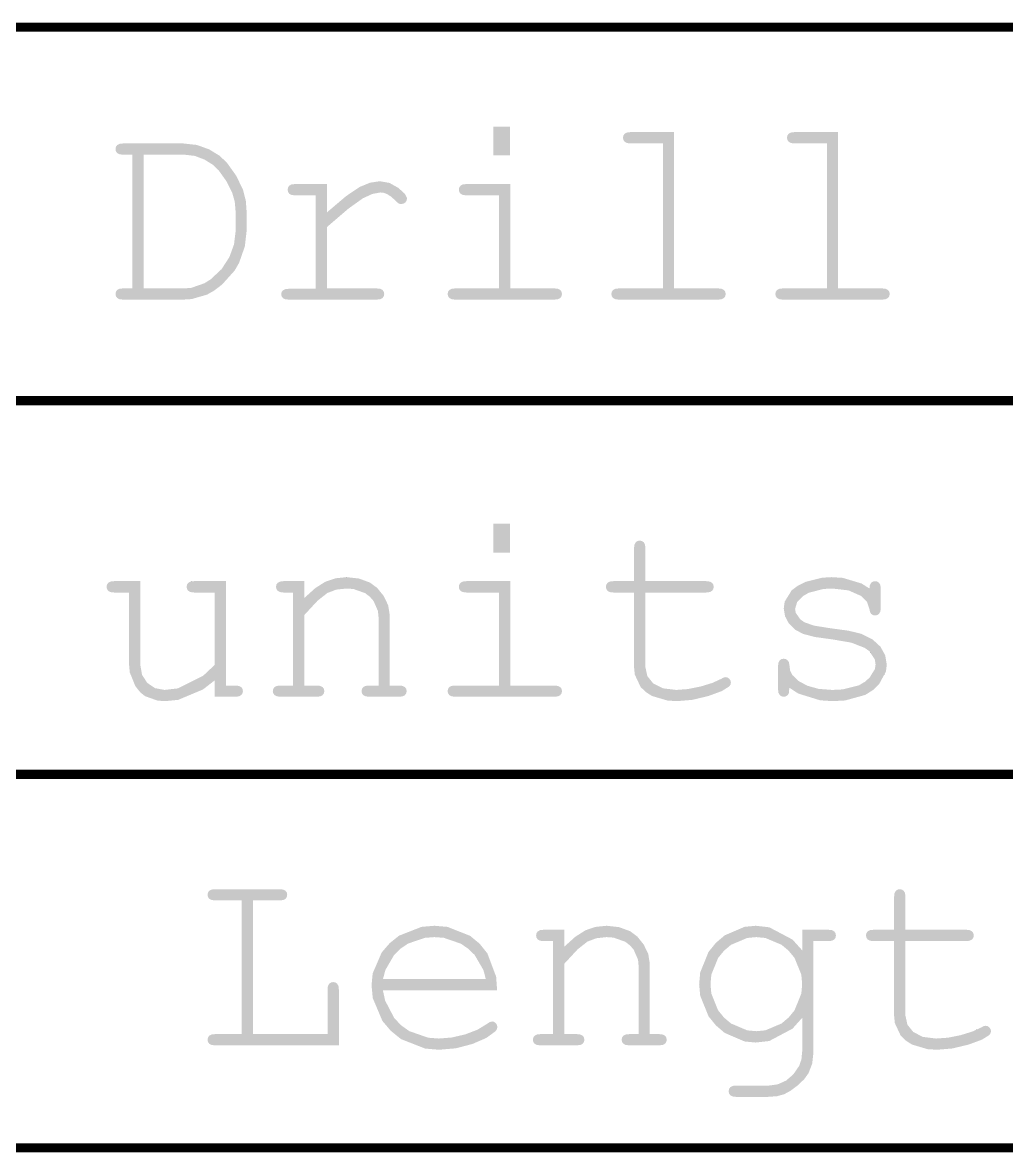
# Model space of a CAD drawing. Extents: x 0 to 8972, y -7 to 3200.
# Drawn here: x 5430.7 to 5855.9, y 2711.7 to 3199.9 of the extents above; entities that cross this region are included whole.
import ezdxf

# ---------------------------------------------------------------- set-up
doc = ezdxf.new("R2010")
doc.units = 0
doc.layers.add('DRILL_SYMBOLS', color=255, linetype='CONTINUOUS')

msp = doc.modelspace()

# ---------------------------------------------------------------- hatches: boundary and pattern name
at = {"layer": 'DRILL_SYMBOLS'}
for points in [[(5641.326457, 3154.979213), (5641.326457, 3142.464606), (5634.175236, 3142.464606), (5634.175236, 3154.979213)], [(5712.261811, 3152.557008), (5712.261811, 3085.024252), (5731.293228, 3085.024252), (5732.821535, 3084.858465), (5733.830748, 3084.361063), (5734.393071, 3083.589685), (5734.580472, 3082.602087), (5734.393071, 3081.650512), (5733.830748, 3080.871969), (5732.821535, 3080.352913), (5731.293228, 3080.179921), (5688.385984, 3080.179921), (5686.900984, 3080.352913), (5685.906142, 3080.871969), (5685.343858, 3081.650512), (5685.156417, 3082.602087), (5685.343858, 3083.589685), (5685.906142, 3084.361063), (5686.900984, 3084.858465), (5688.385984, 3085.024252), (5707.417441, 3085.024252), (5707.417441, 3147.655), (5693.461063, 3147.655), (5691.968819, 3147.827992), (5690.952362, 3148.347047), (5690.368425, 3149.14), (5690.173819, 3150.134843), (5690.36122, 3151.086417), (5690.923543, 3151.864961), (5691.932756, 3152.384016), (5693.461063, 3152.557008)], [(5783.139488, 3152.557008), (5783.139488, 3085.024252), (5802.170906, 3085.024252), (5803.699213, 3084.858465), (5804.708425, 3084.361063), (5805.270748, 3083.589685), (5805.45815, 3082.602087), (5805.270748, 3081.650512), (5804.708425, 3080.871969), (5803.699213, 3080.352913), (5802.170906, 3080.179921), (5759.263661, 3080.179921), (5757.778661, 3080.352913), (5756.783819, 3080.871969), (5756.221535, 3081.650512), (5756.034094, 3082.602087), (5756.221535, 3083.589685), (5756.783819, 3084.361063), (5757.778661, 3084.858465), (5759.263661, 3085.024252), (5778.295118, 3085.024252), (5778.295118, 3147.655), (5764.33874, 3147.655), (5762.846496, 3147.827992), (5761.830039, 3148.347047), (5761.246102, 3149.14), (5761.051496, 3150.134843), (5761.238898, 3151.086417), (5761.80122, 3151.864961), (5762.810433, 3152.384016), (5764.33874, 3152.557008)], [(5478.175157, 3085.024252), (5500.609173, 3085.024252), (5503.617087, 3085.272992), (5509.340945, 3087.262638), (5512.05689, 3089.003583), (5516.728228, 3093.37937), (5520.07315, 3098.54811), (5522.084409, 3104.077323), (5522.754843, 3109.534449), (5522.754843, 3118.300433), (5522.394409, 3122.553661), (5521.313071, 3126.316732), (5518.80437, 3131.319685), (5515.43063, 3136.06311), (5512.864252, 3138.49252), (5509.31752, 3140.70563), (5505.121929, 3142.28437), (5500.609173, 3142.81063), (5483.019528, 3142.81063), (5483.019528, 3085.024252), (5478.175157, 3085.024252), (5478.175157, 3142.81063), (5474.080512, 3142.81063), (5472.595472, 3142.976417), (5471.600669, 3143.473858), (5471.038386, 3144.245197), (5470.850945, 3145.232795), (5471.038386, 3146.220433), (5471.600669, 3146.991772), (5472.595472, 3147.489173), (5474.080512, 3147.655), (5500.147795, 3147.655), (5505.994213, 3147.020591), (5511.307165, 3145.11748), (5515.755039, 3142.406929), (5519.00622, 3139.350354), (5523.01437, 3133.713031), (5525.926772, 3127.758504), (5527.181102, 3122.914134), (5527.599213, 3117.262362), (5527.599213, 3110.57252), (5526.777402, 3103.248307), (5524.311969, 3096.154764), (5522.394409, 3092.777402), (5516.915669, 3086.69311), (5513.354488, 3083.986181), (5510.388031, 3082.320945), (5503.784685, 3080.417795), (5500.147795, 3080.179921), (5474.080512, 3080.179921), (5472.595472, 3080.352913), (5471.600669, 3080.871969), (5471.038386, 3081.650512), (5470.850945, 3082.602087), (5471.038386, 3083.589685), (5471.600669, 3084.361063), (5472.595472, 3084.858465), (5474.080512, 3085.024252)], [(5562.259488, 3130.122992), (5562.259488, 3117.896732), (5570.528071, 3124.910984), (5576.417717, 3128.883071), (5580.937677, 3130.721339), (5585.097205, 3131.334094), (5589.271142, 3130.605984), (5593.142323, 3128.421693), (5595.932165, 3125.862559), (5596.862087, 3124.009882), (5596.68189, 3123.007835), (5596.14122, 3122.193228), (5595.326614, 3121.652559), (5594.324567, 3121.472362), (5593.791102, 3121.522795), (5593.344173, 3121.674213), (5592.76748, 3122.099528), (5591.844724, 3122.971811), (5589.955984, 3124.673071), (5588.326811, 3125.74), (5586.841772, 3126.302283), (5585.385591, 3126.489724), (5581.889252, 3125.855354), (5577.744173, 3123.952205), (5571.638228, 3119.583622), (5562.259488, 3111.552953), (5562.259488, 3085.024252), (5583.71311, 3085.024252), (5585.241378, 3084.858465), (5586.25063, 3084.361063), (5586.812913, 3083.589685), (5587.000354, 3082.602087), (5586.812913, 3081.650512), (5586.25063, 3080.871969), (5585.241378, 3080.352913), (5583.71311, 3080.179921), (5545.707913, 3080.179921), (5544.222874, 3080.345709), (5543.228071, 3080.84311), (5542.665748, 3081.600039), (5542.478346, 3082.544409), (5542.658543, 3083.445512), (5543.199213, 3084.188031), (5544.18685, 3084.685433), (5545.707913, 3084.85126), (5557.415118, 3084.85126), (5557.415118, 3125.220945), (5548.476142, 3125.220945), (5546.991102, 3125.393976), (5545.99626, 3125.913031), (5545.433976, 3126.705984), (5545.246535, 3127.700827), (5545.426772, 3128.652402), (5545.967441, 3129.430945), (5546.955039, 3129.95), (5548.476142, 3130.122992)], [(5641.499449, 3130.122992), (5641.499449, 3085.024252), (5660.530906, 3085.024252), (5662.059173, 3084.858465), (5663.068425, 3084.361063), (5663.630709, 3083.589685), (5663.81815, 3082.602087), (5663.630709, 3081.650512), (5663.068425, 3080.871969), (5662.059173, 3080.352913), (5660.530906, 3080.179921), (5617.623661, 3080.179921), (5616.138622, 3080.352913), (5615.143819, 3080.871969), (5614.581535, 3081.650512), (5614.394094, 3082.602087), (5614.581535, 3083.589685), (5615.143819, 3084.361063), (5616.138622, 3084.858465), (5617.623661, 3085.024252), (5636.655118, 3085.024252), (5636.655118, 3125.220945), (5622.525709, 3125.220945), (5621.033465, 3125.393976), (5620.017008, 3125.913031), (5619.43311, 3126.691575), (5619.238465, 3127.64315), (5619.425906, 3128.637953), (5619.988189, 3129.430945), (5620.997441, 3129.95), (5622.525709, 3130.122992)], [(5641.326457, 2983.382953), (5641.326457, 2970.868346), (5634.175236, 2970.868346), (5634.175236, 2983.382953)], [(5699.86252, 2958.526732), (5726.160512, 2958.526732), (5727.645551, 2958.35374), (5728.640354, 2957.834685), (5729.202638, 2957.041693), (5729.390079, 2956.04689), (5729.202638, 2955.095315), (5728.640354, 2954.316772), (5727.645551, 2953.797717), (5726.160512, 2953.624685), (5699.86252, 2953.624685), (5699.86252, 2921.386614), (5700.705984, 2917.522638), (5703.236299, 2914.350748), (5707.395787, 2912.231339), (5713.12685, 2911.524882), (5718.230748, 2911.89252), (5723.738346, 2912.995472), (5728.813386, 2914.559803), (5732.619646, 2916.311575), (5733.672165, 2916.873858), (5734.522795, 2917.061299), (5735.387874, 2916.881063), (5736.137598, 2916.340394), (5736.656654, 2915.554606), (5736.829646, 2914.639094), (5736.642205, 2913.802874), (5736.079921, 2913.024291), (5732.915236, 2911.04185), (5727.112087, 2908.900827), (5720.141102, 2907.23626), (5713.472874, 2906.681417), (5709.450315, 2906.930039), (5702.702835, 2908.919252), (5699.977874, 2910.659803), (5697.782756, 2912.82248), (5695.274094, 2918.185866), (5694.960512, 2921.386614), (5694.960512, 2953.624685), (5686.021496, 2953.624685), (5684.536457, 2953.797717), (5683.541614, 2954.316772), (5682.979331, 2955.109724), (5682.79189, 2956.104567), (5682.979331, 2957.056142), (5683.541614, 2957.834685), (5684.536457, 2958.35374), (5686.021496, 2958.526732), (5694.960512, 2958.526732), (5694.960512, 2972.829134), (5695.133504, 2974.314173), (5695.652559, 2975.309016), (5696.431102, 2975.871299), (5697.382677, 2976.05874), (5698.37748, 2975.871299), (5699.170472, 2975.309016), (5699.689528, 2974.314173), (5699.86252, 2972.829134)], [(5513.75815, 2908.583661), (5513.75815, 2915.677165), (5508.69752, 2911.741535), (5497.970709, 2907.243622), (5492.304567, 2906.681417), (5488.970433, 2906.922835), (5483.578189, 2908.85437), (5481.520079, 2910.544449), (5479.425906, 2913.186496), (5477.032559, 2919.097795), (5476.733386, 2922.367008), (5476.733386, 2953.624685), (5470.216535, 2953.624685), (5468.731535, 2953.797717), (5467.736693, 2954.316772), (5467.174409, 2955.109724), (5466.986969, 2956.104567), (5467.174409, 2957.056142), (5467.736693, 2957.834685), (5468.731535, 2958.35374), (5470.216535, 2958.526732), (5481.577756, 2958.526732), (5481.577756, 2922.367008), (5482.32748, 2918.056102), (5484.576654, 2914.581417), (5487.950394, 2912.289016), (5492.073858, 2911.524882), (5497.862598, 2912.20248), (5508.704764, 2917.623583), (5513.75815, 2922.367008), (5513.75815, 2953.624685), (5504.819173, 2953.624685), (5503.334134, 2953.797717), (5502.339291, 2954.316772), (5501.777008, 2955.109724), (5501.589567, 2956.104567), (5501.777008, 2957.056142), (5502.339291, 2957.834685), (5503.334134, 2958.35374), (5504.819173, 2958.526732), (5518.60252, 2958.526732), (5518.60252, 2913.427992), (5522.697165, 2913.427992), (5524.182205, 2913.262205), (5525.177047, 2912.764803), (5525.739331, 2911.993425), (5525.926732, 2911.005827), (5525.739331, 2910.054252), (5525.177047, 2909.275709), (5524.182205, 2908.756654), (5522.697165, 2908.583661)], [(5552.397756, 2958.526732), (5552.397756, 2951.20252), (5557.227677, 2955.542283), (5561.567441, 2958.296063), (5565.921614, 2959.766654), (5570.794803, 2960.25689), (5576.086102, 2959.665748), (5580.887244, 2957.892362), (5583.965433, 2955.592717), (5586.740827, 2952.154094), (5588.708858, 2948.095512), (5589.364882, 2943.935984), (5589.364882, 2913.427992), (5593.459528, 2913.427992), (5594.944528, 2913.262205), (5595.93937, 2912.764803), (5596.501654, 2911.993425), (5596.689094, 2911.005827), (5596.501654, 2910.054252), (5595.93937, 2909.275709), (5594.944528, 2908.756654), (5593.459528, 2908.583661), (5580.483543, 2908.583661), (5578.955236, 2908.756654), (5577.946024, 2909.275709), (5577.383701, 2910.054252), (5577.196299, 2911.005827), (5577.383701, 2911.993425), (5577.946024, 2912.764803), (5578.955236, 2913.262205), (5580.483543, 2913.427992), (5584.520512, 2913.427992), (5584.520512, 2943.128583), (5584.28622, 2945.595827), (5582.41189, 2949.935551), (5580.77189, 2951.808071), (5578.738976, 2953.359764), (5573.721614, 2955.13315), (5570.737126, 2955.354843), (5566.267638, 2954.87185), (5562.43252, 2953.422874), (5558.164843, 2950.056299), (5552.397756, 2943.82063), (5552.397756, 2913.427992), (5557.876496, 2913.427992), (5559.361535, 2913.262205), (5560.356339, 2912.764803), (5560.918622, 2911.993425), (5561.106063, 2911.005827), (5560.918622, 2910.054252), (5560.356339, 2909.275709), (5559.361535, 2908.756654), (5557.876496, 2908.583661), (5542.074646, 2908.583661), (5540.589606, 2908.756654), (5539.594764, 2909.275709), (5539.03248, 2910.054252), (5538.845039, 2911.005827), (5539.03248, 2911.993425), (5539.594764, 2912.764803), (5540.589606, 2913.262205), (5542.074646, 2913.427992), (5547.553386, 2913.427992), (5547.553386, 2953.624685), (5543.45874, 2953.624685), (5541.973701, 2953.797717), (5540.978898, 2954.316772), (5540.416575, 2955.109724), (5540.229173, 2956.104567), (5540.416575, 2957.056142), (5540.978898, 2957.834685), (5541.973701, 2958.35374), (5543.45874, 2958.526732)], [(5641.499449, 2958.526732), (5641.499449, 2913.427992), (5660.530906, 2913.427992), (5662.059173, 2913.262205), (5663.068425, 2912.764803), (5663.630709, 2911.993425), (5663.81815, 2911.005827), (5663.630709, 2910.054252), (5663.068425, 2909.275709), (5662.059173, 2908.756654), (5660.530906, 2908.583661), (5617.623661, 2908.583661), (5616.138622, 2908.756654), (5615.143819, 2909.275709), (5614.581535, 2910.054252), (5614.394094, 2911.005827), (5614.581535, 2911.993425), (5615.143819, 2912.764803), (5616.138622, 2913.262205), (5617.623661, 2913.427992), (5636.655079, 2913.427992), (5636.655079, 2953.624685), (5622.525709, 2953.624685), (5621.033465, 2953.797717), (5620.017008, 2954.316772), (5619.43311, 2955.095315), (5619.238465, 2956.04689), (5619.425866, 2957.041693), (5619.988189, 2957.834685), (5620.997402, 2958.35374), (5622.525709, 2958.526732)], [(5796.692165, 2955.354843), (5796.865157, 2956.796614), (5797.384213, 2957.777008), (5798.162756, 2958.339291), (5799.114331, 2958.526732), (5800.109173, 2958.339291), (5800.902126, 2957.777008), (5801.421181, 2956.767756), (5801.594213, 2955.239488), (5801.594213, 2946.934882), (5801.421181, 2945.449843), (5800.902126, 2944.455), (5800.109173, 2943.892717), (5799.114331, 2943.705276), (5798.213228, 2943.863898), (5797.470709, 2944.339685), (5796.944488, 2945.175906), (5796.692165, 2946.415827), (5795.625236, 2949.573307), (5793.116575, 2952.125276), (5787.623386, 2954.547441), (5780.601929, 2955.354843), (5776.763228, 2955.14937), (5770.448228, 2953.505748), (5767.972008, 2952.067598), (5765.420039, 2949.443543), (5764.569409, 2946.531181), (5764.821732, 2944.87311), (5766.840197, 2941.989567), (5768.606378, 2940.764055), (5772.614528, 2939.336693), (5779.10252, 2938.284213), (5787.652244, 2937.116378), (5793.116575, 2935.80437), (5797.996969, 2933.396614), (5801.45, 2930.210276), (5803.504567, 2926.490472), (5804.189409, 2922.482362), (5803.81815, 2919.481654), (5800.848071, 2913.988504), (5798.249291, 2911.496024), (5794.933189, 2909.389646), (5786.224882, 2906.982323), (5780.832638, 2906.681417), (5775.353898, 2907.045394), (5765.953504, 2909.957323), (5762.03189, 2912.505276), (5761.974213, 2910.890472), (5761.801181, 2909.967756), (5761.476811, 2909.434291), (5760.964961, 2908.987323), (5760.323386, 2908.684567), (5759.609685, 2908.583661), (5758.65811, 2908.771063), (5757.879567, 2909.333346), (5757.360512, 2910.328189), (5757.18752, 2911.813228), (5757.18752, 2921.790315), (5757.353307, 2923.275315), (5757.850748, 2924.270157), (5758.622087, 2924.832441), (5759.609685, 2925.019882), (5760.568465, 2924.839646), (5761.368661, 2924.298976), (5761.909331, 2923.455551), (5762.089567, 2922.367008), (5762.421142, 2919.930433), (5763.415984, 2917.926339), (5766.032795, 2915.396024), (5769.846299, 2913.341496), (5774.755551, 2911.979016), (5780.659606, 2911.524882), (5785.085866, 2911.744724), (5792.121732, 2913.503701), (5794.731339, 2915.042795), (5796.749843, 2916.827008), (5799.056654, 2920.546772), (5799.345039, 2922.482362), (5799.053071, 2924.619803), (5796.717402, 2928.224213), (5794.673661, 2929.69122), (5788.870512, 2931.954803), (5780.919134, 2933.324488), (5773.169606, 2934.391417), (5767.972008, 2935.746693), (5764.482913, 2937.620984), (5761.858858, 2940.245039), (5760.215236, 2943.359252), (5759.667362, 2946.704173), (5760.049449, 2949.658031), (5763.105984, 2954.603307), (5765.780512, 2956.594764), (5768.984843, 2958.196929), (5776.280236, 2960.027992), (5780.37126, 2960.25689), (5785.15437, 2959.950512), (5793.314803, 2957.499488)], [(5530.303898, 2820.581535), (5530.303898, 2762.795157), (5562.484331, 2762.795157), (5562.484331, 2782.057283), (5562.657323, 2783.542323), (5563.176378, 2784.537126), (5563.96937, 2785.099449), (5564.964173, 2785.28685), (5565.915748, 2785.106654), (5566.694291, 2784.565984), (5567.213346, 2783.578346), (5567.386378, 2782.057283), (5567.386378, 2757.950827), (5513.867677, 2757.950827), (5512.382638, 2758.123819), (5511.387795, 2758.642874), (5510.825512, 2759.421417), (5510.638071, 2760.372992), (5510.825512, 2761.360591), (5511.387795, 2762.131969), (5512.382638, 2762.62937), (5513.867677, 2762.795157), (5525.40185, 2762.795157), (5525.40185, 2820.581535), (5513.867677, 2820.581535), (5512.382638, 2820.747323), (5511.387795, 2821.244764), (5510.825512, 2822.016102), (5510.638071, 2823.003701), (5510.825512, 2823.991339), (5511.387795, 2824.762677), (5512.382638, 2825.260079), (5513.867677, 2825.425906), (5541.83811, 2825.425906), (5543.32315, 2825.260079), (5544.317953, 2824.762677), (5544.880236, 2823.991339), (5545.067677, 2823.003701), (5544.880236, 2822.016102), (5544.317953, 2821.244764), (5543.32315, 2820.747323), (5541.83811, 2820.581535)], [(5812.25748, 2807.893898), (5838.555472, 2807.893898), (5840.040512, 2807.720906), (5841.035315, 2807.20185), (5841.597598, 2806.408858), (5841.785039, 2805.414055), (5841.597598, 2804.46248), (5841.035315, 2803.683937), (5840.040512, 2803.164882), (5838.555472, 2802.99185), (5812.25748, 2802.99185), (5812.25748, 2770.75378), (5813.100906, 2766.889803), (5815.63126, 2763.717913), (5819.790748, 2761.598504), (5825.521811, 2760.892047), (5830.625709, 2761.259685), (5836.133268, 2762.362638), (5841.208346, 2763.926969), (5845.014606, 2765.67874), (5846.067126, 2766.241024), (5846.917756, 2766.428465), (5847.782835, 2766.248228), (5848.532559, 2765.707559), (5849.051575, 2764.921772), (5849.224606, 2764.00626), (5849.037165, 2763.170039), (5848.474882, 2762.391457), (5845.310197, 2760.409016), (5839.507047, 2758.267992), (5832.536063, 2756.603425), (5825.867835, 2756.048583), (5821.845276, 2756.297205), (5815.097795, 2758.286417), (5812.372835, 2760.026969), (5810.177717, 2762.189646), (5807.669055, 2767.553031), (5807.355433, 2770.75378), (5807.355433, 2802.99185), (5798.416457, 2802.99185), (5796.931417, 2803.164882), (5795.936575, 2803.683937), (5795.374291, 2804.47689), (5795.18685, 2805.471732), (5795.374291, 2806.423307), (5795.936575, 2807.20185), (5796.931417, 2807.720906), (5798.416457, 2807.893898), (5807.355433, 2807.893898), (5807.355433, 2822.196299), (5807.528465, 2823.681339), (5808.04752, 2824.676181), (5808.826063, 2825.238465), (5809.777638, 2825.425906), (5810.772441, 2825.238465), (5811.565433, 2824.676181), (5812.084488, 2823.681339), (5812.25748, 2822.196299)], [(5635.784173, 2781.768937), (5586.417795, 2781.768937), (5587.385591, 2777.297638), (5591.321654, 2769.728307), (5594.289882, 2766.630276), (5597.787992, 2764.119803), (5605.962874, 2761.250669), (5610.639606, 2760.892047), (5616.190472, 2761.338976), (5622.000827, 2762.679843), (5627.393071, 2764.755984), (5631.689528, 2767.408858), (5632.713189, 2768.057638), (5633.592677, 2768.273937), (5634.457756, 2768.093701), (5635.20748, 2767.553031), (5635.726496, 2766.767244), (5635.899528, 2765.851732), (5635.668858, 2764.885748), (5634.976772, 2763.948583), (5631.134449, 2761.15874), (5625.143898, 2758.556339), (5617.985472, 2756.675512), (5610.639606, 2756.048583), (5604.668858, 2756.558543), (5594.273661, 2760.638307), (5589.849213, 2764.20811), (5586.203346, 2768.502795), (5582.036614, 2778.378976), (5581.515748, 2783.960433), (5582.004173, 2789.049882), (5585.911378, 2798.104252), (5589.330197, 2802.069134), (5593.469882, 2805.374409), (5603.144173, 2809.15185), (5608.678819, 2809.624055), (5614.355787, 2809.139252), (5624.131024, 2805.260866), (5628.229291, 2801.867283), (5631.577795, 2797.702362), (5630.882165, 2786.670984), (5629.86748, 2790.491693), (5626.07563, 2797.008504), (5623.298425, 2799.704606), (5620.081457, 2801.899724), (5612.771654, 2804.408425), (5608.678819, 2804.722008), (5604.587756, 2804.412008), (5597.292402, 2801.932165), (5594.088031, 2799.762283), (5591.319843, 2797.084213), (5587.513543, 2790.538543), (5586.475472, 2786.670984), (5630.882165, 2786.670984), (5631.577795, 2797.702362), (5635.355276, 2787.653189)], [(5664.792717, 2807.893898), (5664.792717, 2800.569685), (5669.622638, 2804.909449), (5673.962402, 2807.663228), (5678.316575, 2809.133819), (5683.189764, 2809.624055), (5688.481063, 2809.032913), (5693.282205, 2807.259528), (5696.360394, 2804.959882), (5699.135787, 2801.52126), (5701.103819, 2797.462677), (5701.759843, 2793.30315), (5701.759843, 2762.795157), (5705.854449, 2762.795157), (5707.339488, 2762.62937), (5708.334331, 2762.131969), (5708.896614, 2761.360591), (5709.084055, 2760.372992), (5708.896614, 2759.421417), (5708.334331, 2758.642874), (5707.339488, 2758.123819), (5705.854449, 2757.950827), (5692.878504, 2757.950827), (5691.350197, 2758.123819), (5690.340945, 2758.642874), (5689.778661, 2759.421417), (5689.59126, 2760.372992), (5689.778661, 2761.360591), (5690.340945, 2762.131969), (5691.350197, 2762.62937), (5692.878504, 2762.795157), (5696.915472, 2762.795157), (5696.915472, 2792.495748), (5696.681181, 2794.962992), (5694.80685, 2799.302717), (5693.16685, 2801.175236), (5691.133937, 2802.726929), (5686.116575, 2804.500315), (5683.132087, 2804.722008), (5678.662598, 2804.239016), (5674.82748, 2802.790039), (5670.559803, 2799.423465), (5664.792717, 2793.187795), (5664.792717, 2762.795157), (5670.271457, 2762.795157), (5671.756496, 2762.62937), (5672.751299, 2762.131969), (5673.313583, 2761.360591), (5673.501024, 2760.372992), (5673.313583, 2759.421417), (5672.751299, 2758.642874), (5671.756496, 2758.123819), (5670.271457, 2757.950827), (5654.469606, 2757.950827), (5652.984567, 2758.123819), (5651.989724, 2758.642874), (5651.427441, 2759.421417), (5651.24, 2760.372992), (5651.427441, 2761.360591), (5651.989724, 2762.131969), (5652.984567, 2762.62937), (5654.469606, 2762.795157), (5659.948346, 2762.795157), (5659.948346, 2802.99185), (5655.853701, 2802.99185), (5654.368661, 2803.164882), (5653.373858, 2803.683937), (5652.811535, 2804.47689), (5652.624134, 2805.471732), (5652.811535, 2806.423307), (5653.373858, 2807.20185), (5654.368661, 2807.720906), (5655.853701, 2807.893898)], [(5767.620118, 2799.012559), (5767.620118, 2807.893898), (5778.981299, 2807.893898), (5780.466339, 2807.720906), (5781.461181, 2807.20185), (5782.023465, 2806.408858), (5782.210906, 2805.414055), (5782.023465, 2804.46248), (5781.461181, 2803.683937), (5780.466339, 2803.164882), (5778.981299, 2802.99185), (5772.464488, 2802.99185), (5772.464488, 2754.606772), (5771.945433, 2750.021929), (5770.388346, 2745.956142), (5768.542874, 2743.375354), (5765.774646, 2740.708071), (5762.689252, 2738.386811), (5759.892205, 2736.844134), (5756.792402, 2735.979055), (5752.798661, 2735.690709), (5739.072953, 2735.690709), (5737.587953, 2735.856496), (5736.59311, 2736.353898), (5736.030827, 2737.125276), (5735.843386, 2738.112874), (5736.030827, 2739.107717), (5736.59311, 2739.900669), (5737.587953, 2740.419724), (5739.072953, 2740.592717), (5752.971693, 2740.535079), (5757.030276, 2741.082953), (5760.670748, 2742.726575), (5763.806614, 2745.422677), (5766.351378, 2749.128031), (5767.302913, 2751.88185), (5767.620118, 2755.298858), (5767.620118, 2784.421811), (5767.254252, 2788.523661), (5764.32748, 2795.73252), (5761.766496, 2798.839567), (5758.697323, 2801.41311), (5751.704724, 2804.354331), (5747.781299, 2804.722008), (5743.859646, 2804.352559), (5736.881457, 2801.39689), (5733.824921, 2798.810709), (5731.276575, 2795.694685), (5728.364173, 2788.500236), (5728.000118, 2784.421811), (5728.364173, 2780.31815), (5731.276575, 2773.094843), (5733.824921, 2769.975197), (5736.881457, 2767.389016), (5743.859646, 2764.433386), (5747.781299, 2764.063937), (5751.704724, 2764.433386), (5758.697323, 2767.389016), (5761.766496, 2769.975197), (5764.32748, 2773.094843), (5767.254252, 2780.31815), (5767.620118, 2784.421811), (5767.620118, 2769.831024), (5763.446181, 2765.163307), (5753.411417, 2759.828701), (5747.550591, 2759.16189), (5742.733268, 2759.625079), (5734.125866, 2763.330433), (5730.335827, 2766.572638), (5727.169331, 2770.467205), (5723.550472, 2779.391811), (5723.09811, 2784.421811), (5723.550472, 2789.45), (5727.169331, 2798.360157), (5730.335827, 2802.242165), (5734.125866, 2805.471732), (5742.733268, 2809.162677), (5747.550591, 2809.624055), (5753.411417, 2808.960827), (5763.446181, 2803.655079)]]:
    msp.add_hatch(color=7, dxfattribs=at).paths.add_polyline_path(points)

# ---------------------------------------------------------------- linework, layer by layer
at = {"layer": 'DRILL_SYMBOLS', "color": 7}
for points, const_width in [([(8969.797402, 3197.913386), (2804.212598, 3197.913386)], 3.937008), ([(5641.326457, 3154.979213), (5641.326457, 3142.464606), (5634.175236, 3142.464606), (5634.175236, 3154.979213), (5641.326457, 3154.979213)], 0.000039), ([(5712.261811, 3152.557008), (5712.261811, 3085.024252), (5731.293228, 3085.024252), (5732.821535, 3084.858465), (5733.830748, 3084.361063), (5734.393071, 3083.589685), (5734.580472, 3082.602087), (5734.393071, 3081.650512), (5733.830748, 3080.871969), (5732.821535, 3080.352913), (5731.293228, 3080.179921), (5688.385984, 3080.179921), (5686.900984, 3080.352913), (5685.906142, 3080.871969), (5685.343858, 3081.650512), (5685.156417, 3082.602087), (5685.343858, 3083.589685), (5685.906142, 3084.361063), (5686.900984, 3084.858465), (5688.385984, 3085.024252), (5707.417441, 3085.024252), (5707.417441, 3147.655), (5693.461063, 3147.655), (5691.968819, 3147.827992), (5690.952362, 3148.347047), (5690.368425, 3149.14), (5690.173819, 3150.134843), (5690.36122, 3151.086417), (5690.923543, 3151.864961), (5691.932756, 3152.384016), (5693.461063, 3152.557008), (5712.261811, 3152.557008)], 0.000039), ([(5783.139488, 3152.557008), (5783.139488, 3085.024252), (5802.170906, 3085.024252), (5803.699213, 3084.858465), (5804.708425, 3084.361063), (5805.270748, 3083.589685), (5805.45815, 3082.602087), (5805.270748, 3081.650512), (5804.708425, 3080.871969), (5803.699213, 3080.352913), (5802.170906, 3080.179921), (5759.263661, 3080.179921), (5757.778661, 3080.352913), (5756.783819, 3080.871969), (5756.221535, 3081.650512), (5756.034094, 3082.602087), (5756.221535, 3083.589685), (5756.783819, 3084.361063), (5757.778661, 3084.858465), (5759.263661, 3085.024252), (5778.295118, 3085.024252), (5778.295118, 3147.655), (5764.33874, 3147.655), (5762.846496, 3147.827992), (5761.830039, 3148.347047), (5761.246102, 3149.14), (5761.051496, 3150.134843), (5761.238898, 3151.086417), (5761.80122, 3151.864961), (5762.810433, 3152.384016), (5764.33874, 3152.557008), (5783.139488, 3152.557008)], 0.000039), ([(5478.175157, 3085.024252), (5500.609173, 3085.024252), (5503.617087, 3085.272992), (5509.340945, 3087.262638), (5512.05689, 3089.003583), (5516.728228, 3093.37937), (5520.07315, 3098.54811), (5522.084409, 3104.077323), (5522.754843, 3109.534449), (5522.754843, 3118.300433), (5522.394409, 3122.553661), (5521.313071, 3126.316732), (5518.80437, 3131.319685), (5515.43063, 3136.06311), (5512.864252, 3138.49252), (5509.31752, 3140.70563), (5505.121929, 3142.28437), (5500.609173, 3142.81063), (5483.019528, 3142.81063), (5483.019528, 3085.024252), (5478.175157, 3085.024252), (5478.175157, 3142.81063), (5474.080512, 3142.81063), (5472.595472, 3142.976417), (5471.600669, 3143.473858), (5471.038386, 3144.245197), (5470.850945, 3145.232795), (5471.038386, 3146.220433), (5471.600669, 3146.991772), (5472.595472, 3147.489173), (5474.080512, 3147.655), (5500.147795, 3147.655), (5505.994213, 3147.020591), (5511.307165, 3145.11748), (5515.755039, 3142.406929), (5519.00622, 3139.350354), (5523.01437, 3133.713031), (5525.926772, 3127.758504), (5527.181102, 3122.914134), (5527.599213, 3117.262362), (5527.599213, 3110.57252), (5526.777402, 3103.248307), (5524.311969, 3096.154764), (5522.394409, 3092.777402), (5516.915669, 3086.69311), (5513.354488, 3083.986181), (5510.388031, 3082.320945), (5503.784685, 3080.417795), (5500.147795, 3080.179921), (5474.080512, 3080.179921), (5472.595472, 3080.352913), (5471.600669, 3080.871969), (5471.038386, 3081.650512), (5470.850945, 3082.602087), (5471.038386, 3083.589685), (5471.600669, 3084.361063), (5472.595472, 3084.858465), (5474.080512, 3085.024252), (5478.175157, 3085.024252)], 0.000039), ([(5562.259488, 3130.122992), (5562.259488, 3117.896732), (5570.528071, 3124.910984), (5576.417717, 3128.883071), (5580.937677, 3130.721339), (5585.097205, 3131.334094), (5589.271142, 3130.605984), (5593.142323, 3128.421693), (5595.932165, 3125.862559), (5596.862087, 3124.009882), (5596.68189, 3123.007835), (5596.14122, 3122.193228), (5595.326614, 3121.652559), (5594.324567, 3121.472362), (5593.791102, 3121.522795), (5593.344173, 3121.674213), (5592.76748, 3122.099528), (5591.844724, 3122.971811), (5589.955984, 3124.673071), (5588.326811, 3125.74), (5586.841772, 3126.302283), (5585.385591, 3126.489724), (5581.889252, 3125.855354), (5577.744173, 3123.952205), (5571.638228, 3119.583622), (5562.259488, 3111.552953), (5562.259488, 3085.024252), (5583.71311, 3085.024252), (5585.241378, 3084.858465), (5586.25063, 3084.361063), (5586.812913, 3083.589685), (5587.000354, 3082.602087), (5586.812913, 3081.650512), (5586.25063, 3080.871969), (5585.241378, 3080.352913), (5583.71311, 3080.179921), (5545.707913, 3080.179921), (5544.222874, 3080.345709), (5543.228071, 3080.84311), (5542.665748, 3081.600039), (5542.478346, 3082.544409), (5542.658543, 3083.445512), (5543.199213, 3084.188031), (5544.18685, 3084.685433), (5545.707913, 3084.85126), (5557.415118, 3084.85126), (5557.415118, 3125.220945), (5548.476142, 3125.220945), (5546.991102, 3125.393976), (5545.99626, 3125.913031), (5545.433976, 3126.705984), (5545.246535, 3127.700827), (5545.426772, 3128.652402), (5545.967441, 3129.430945), (5546.955039, 3129.95), (5548.476142, 3130.122992), (5562.259488, 3130.122992)], 0.000039), ([(5641.499449, 3130.122992), (5641.499449, 3085.024252), (5660.530906, 3085.024252), (5662.059173, 3084.858465), (5663.068425, 3084.361063), (5663.630709, 3083.589685), (5663.81815, 3082.602087), (5663.630709, 3081.650512), (5663.068425, 3080.871969), (5662.059173, 3080.352913), (5660.530906, 3080.179921), (5617.623661, 3080.179921), (5616.138622, 3080.352913), (5615.143819, 3080.871969), (5614.581535, 3081.650512), (5614.394094, 3082.602087), (5614.581535, 3083.589685), (5615.143819, 3084.361063), (5616.138622, 3084.858465), (5617.623661, 3085.024252), (5636.655118, 3085.024252), (5636.655118, 3125.220945), (5622.525709, 3125.220945), (5621.033465, 3125.393976), (5620.017008, 3125.913031), (5619.43311, 3126.691575), (5619.238465, 3127.64315), (5619.425906, 3128.637953), (5619.988189, 3129.430945), (5620.997441, 3129.95), (5622.525709, 3130.122992), (5641.499449, 3130.122992)], 0.000039), ([(2804.212598, 3036.496063), (8969.797402, 3036.496063)], 3.937008), ([(5641.326457, 2983.382953), (5641.326457, 2970.868346), (5634.175236, 2970.868346), (5634.175236, 2983.382953), (5641.326457, 2983.382953)], 0.000039), ([(5699.86252, 2958.526732), (5726.160512, 2958.526732), (5727.645551, 2958.35374), (5728.640354, 2957.834685), (5729.202638, 2957.041693), (5729.390079, 2956.04689), (5729.202638, 2955.095315), (5728.640354, 2954.316772), (5727.645551, 2953.797717), (5726.160512, 2953.624685), (5699.86252, 2953.624685), (5699.86252, 2921.386614), (5700.705984, 2917.522638), (5703.236299, 2914.350748), (5707.395787, 2912.231339), (5713.12685, 2911.524882), (5718.230748, 2911.89252), (5723.738346, 2912.995472), (5728.813386, 2914.559803), (5732.619646, 2916.311575), (5733.672165, 2916.873858), (5734.522795, 2917.061299), (5735.387874, 2916.881063), (5736.137598, 2916.340394), (5736.656654, 2915.554606), (5736.829646, 2914.639094), (5736.642205, 2913.802874), (5736.079921, 2913.024291), (5732.915236, 2911.04185), (5727.112087, 2908.900827), (5720.141102, 2907.23626), (5713.472874, 2906.681417), (5709.450315, 2906.930039), (5702.702835, 2908.919252), (5699.977874, 2910.659803), (5697.782756, 2912.82248), (5695.274094, 2918.185866), (5694.960512, 2921.386614), (5694.960512, 2953.624685), (5686.021496, 2953.624685), (5684.536457, 2953.797717), (5683.541614, 2954.316772), (5682.979331, 2955.109724), (5682.79189, 2956.104567), (5682.979331, 2957.056142), (5683.541614, 2957.834685), (5684.536457, 2958.35374), (5686.021496, 2958.526732), (5694.960512, 2958.526732), (5694.960512, 2972.829134), (5695.133504, 2974.314173), (5695.652559, 2975.309016), (5696.431102, 2975.871299), (5697.382677, 2976.05874), (5698.37748, 2975.871299), (5699.170472, 2975.309016), (5699.689528, 2974.314173), (5699.86252, 2972.829134), (5699.86252, 2958.526732)], 0.000039), ([(5513.75815, 2908.583661), (5513.75815, 2915.677165), (5508.69752, 2911.741535), (5497.970709, 2907.243622), (5492.304567, 2906.681417), (5488.970433, 2906.922835), (5483.578189, 2908.85437), (5481.520079, 2910.544449), (5479.425906, 2913.186496), (5477.032559, 2919.097795), (5476.733386, 2922.367008), (5476.733386, 2953.624685), (5470.216535, 2953.624685), (5468.731535, 2953.797717), (5467.736693, 2954.316772), (5467.174409, 2955.109724), (5466.986969, 2956.104567), (5467.174409, 2957.056142), (5467.736693, 2957.834685), (5468.731535, 2958.35374), (5470.216535, 2958.526732), (5481.577756, 2958.526732), (5481.577756, 2922.367008), (5482.32748, 2918.056102), (5484.576654, 2914.581417), (5487.950394, 2912.289016), (5492.073858, 2911.524882), (5497.862598, 2912.20248), (5508.704764, 2917.623583), (5513.75815, 2922.367008), (5513.75815, 2953.624685), (5504.819173, 2953.624685), (5503.334134, 2953.797717), (5502.339291, 2954.316772), (5501.777008, 2955.109724), (5501.589567, 2956.104567), (5501.777008, 2957.056142), (5502.339291, 2957.834685), (5503.334134, 2958.35374), (5504.819173, 2958.526732), (5518.60252, 2958.526732), (5518.60252, 2913.427992), (5522.697165, 2913.427992), (5524.182205, 2913.262205), (5525.177047, 2912.764803), (5525.739331, 2911.993425), (5525.926732, 2911.005827), (5525.739331, 2910.054252), (5525.177047, 2909.275709), (5524.182205, 2908.756654), (5522.697165, 2908.583661), (5513.75815, 2908.583661)], 0.000039), ([(5552.397756, 2958.526732), (5552.397756, 2951.20252), (5557.227677, 2955.542283), (5561.567441, 2958.296063), (5565.921614, 2959.766654), (5570.794803, 2960.25689), (5576.086102, 2959.665748), (5580.887244, 2957.892362), (5583.965433, 2955.592717), (5586.740827, 2952.154094), (5588.708858, 2948.095512), (5589.364882, 2943.935984), (5589.364882, 2913.427992), (5593.459528, 2913.427992), (5594.944528, 2913.262205), (5595.93937, 2912.764803), (5596.501654, 2911.993425), (5596.689094, 2911.005827), (5596.501654, 2910.054252), (5595.93937, 2909.275709), (5594.944528, 2908.756654), (5593.459528, 2908.583661), (5580.483543, 2908.583661), (5578.955236, 2908.756654), (5577.946024, 2909.275709), (5577.383701, 2910.054252), (5577.196299, 2911.005827), (5577.383701, 2911.993425), (5577.946024, 2912.764803), (5578.955236, 2913.262205), (5580.483543, 2913.427992), (5584.520512, 2913.427992), (5584.520512, 2943.128583), (5584.28622, 2945.595827), (5582.41189, 2949.935551), (5580.77189, 2951.808071), (5578.738976, 2953.359764), (5573.721614, 2955.13315), (5570.737126, 2955.354843), (5566.267638, 2954.87185), (5562.43252, 2953.422874), (5558.164843, 2950.056299), (5552.397756, 2943.82063), (5552.397756, 2913.427992), (5557.876496, 2913.427992), (5559.361535, 2913.262205), (5560.356339, 2912.764803), (5560.918622, 2911.993425), (5561.106063, 2911.005827), (5560.918622, 2910.054252), (5560.356339, 2909.275709), (5559.361535, 2908.756654), (5557.876496, 2908.583661), (5542.074646, 2908.583661), (5540.589606, 2908.756654), (5539.594764, 2909.275709), (5539.03248, 2910.054252), (5538.845039, 2911.005827), (5539.03248, 2911.993425), (5539.594764, 2912.764803), (5540.589606, 2913.262205), (5542.074646, 2913.427992), (5547.553386, 2913.427992), (5547.553386, 2953.624685), (5543.45874, 2953.624685), (5541.973701, 2953.797717), (5540.978898, 2954.316772), (5540.416575, 2955.109724), (5540.229173, 2956.104567), (5540.416575, 2957.056142), (5540.978898, 2957.834685), (5541.973701, 2958.35374), (5543.45874, 2958.526732), (5552.397756, 2958.526732)], 0.000039), ([(5641.499449, 2958.526732), (5641.499449, 2913.427992), (5660.530906, 2913.427992), (5662.059173, 2913.262205), (5663.068425, 2912.764803), (5663.630709, 2911.993425), (5663.81815, 2911.005827), (5663.630709, 2910.054252), (5663.068425, 2909.275709), (5662.059173, 2908.756654), (5660.530906, 2908.583661), (5617.623661, 2908.583661), (5616.138622, 2908.756654), (5615.143819, 2909.275709), (5614.581535, 2910.054252), (5614.394094, 2911.005827), (5614.581535, 2911.993425), (5615.143819, 2912.764803), (5616.138622, 2913.262205), (5617.623661, 2913.427992), (5636.655079, 2913.427992), (5636.655079, 2953.624685), (5622.525709, 2953.624685), (5621.033465, 2953.797717), (5620.017008, 2954.316772), (5619.43311, 2955.095315), (5619.238465, 2956.04689), (5619.425866, 2957.041693), (5619.988189, 2957.834685), (5620.997402, 2958.35374), (5622.525709, 2958.526732), (5641.499449, 2958.526732)], 0.000039), ([(5796.692165, 2955.354843), (5796.865157, 2956.796614), (5797.384213, 2957.777008), (5798.162756, 2958.339291), (5799.114331, 2958.526732), (5800.109173, 2958.339291), (5800.902126, 2957.777008), (5801.421181, 2956.767756), (5801.594213, 2955.239488), (5801.594213, 2946.934882), (5801.421181, 2945.449843), (5800.902126, 2944.455), (5800.109173, 2943.892717), (5799.114331, 2943.705276), (5798.213228, 2943.863898), (5797.470709, 2944.339685), (5796.944488, 2945.175906), (5796.692165, 2946.415827), (5795.625236, 2949.573307), (5793.116575, 2952.125276), (5787.623386, 2954.547441), (5780.601929, 2955.354843), (5776.763228, 2955.14937), (5770.448228, 2953.505748), (5767.972008, 2952.067598), (5765.420039, 2949.443543), (5764.569409, 2946.531181), (5764.821732, 2944.87311), (5766.840197, 2941.989567), (5768.606378, 2940.764055), (5772.614528, 2939.336693), (5779.10252, 2938.284213), (5787.652244, 2937.116378), (5793.116575, 2935.80437), (5797.996969, 2933.396614), (5801.45, 2930.210276), (5803.504567, 2926.490472), (5804.189409, 2922.482362), (5803.81815, 2919.481654), (5800.848071, 2913.988504), (5798.249291, 2911.496024), (5794.933189, 2909.389646), (5786.224882, 2906.982323), (5780.832638, 2906.681417), (5775.353898, 2907.045394), (5765.953504, 2909.957323), (5762.03189, 2912.505276), (5761.974213, 2910.890472), (5761.801181, 2909.967756), (5761.476811, 2909.434291), (5760.964961, 2908.987323), (5760.323386, 2908.684567), (5759.609685, 2908.583661), (5758.65811, 2908.771063), (5757.879567, 2909.333346), (5757.360512, 2910.328189), (5757.18752, 2911.813228), (5757.18752, 2921.790315), (5757.353307, 2923.275315), (5757.850748, 2924.270157), (5758.622087, 2924.832441), (5759.609685, 2925.019882), (5760.568465, 2924.839646), (5761.368661, 2924.298976), (5761.909331, 2923.455551), (5762.089567, 2922.367008), (5762.421142, 2919.930433), (5763.415984, 2917.926339), (5766.032795, 2915.396024), (5769.846299, 2913.341496), (5774.755551, 2911.979016), (5780.659606, 2911.524882), (5785.085866, 2911.744724), (5792.121732, 2913.503701), (5794.731339, 2915.042795), (5796.749843, 2916.827008), (5799.056654, 2920.546772), (5799.345039, 2922.482362), (5799.053071, 2924.619803), (5796.717402, 2928.224213), (5794.673661, 2929.69122), (5788.870512, 2931.954803), (5780.919134, 2933.324488), (5773.169606, 2934.391417), (5767.972008, 2935.746693), (5764.482913, 2937.620984), (5761.858858, 2940.245039), (5760.215236, 2943.359252), (5759.667362, 2946.704173), (5760.049449, 2949.658031), (5763.105984, 2954.603307), (5765.780512, 2956.594764), (5768.984843, 2958.196929), (5776.280236, 2960.027992), (5780.37126, 2960.25689), (5785.15437, 2959.950512), (5793.314803, 2957.499488), (5796.692165, 2955.354843)], 0.000039), ([(2804.212598, 2875.07874), (8969.797402, 2875.07874)], 3.937008), ([(5530.303898, 2820.581535), (5530.303898, 2762.795157), (5562.484331, 2762.795157), (5562.484331, 2782.057283), (5562.657323, 2783.542323), (5563.176378, 2784.537126), (5563.96937, 2785.099449), (5564.964173, 2785.28685), (5565.915748, 2785.106654), (5566.694291, 2784.565984), (5567.213346, 2783.578346), (5567.386378, 2782.057283), (5567.386378, 2757.950827), (5513.867677, 2757.950827), (5512.382638, 2758.123819), (5511.387795, 2758.642874), (5510.825512, 2759.421417), (5510.638071, 2760.372992), (5510.825512, 2761.360591), (5511.387795, 2762.131969), (5512.382638, 2762.62937), (5513.867677, 2762.795157), (5525.40185, 2762.795157), (5525.40185, 2820.581535), (5513.867677, 2820.581535), (5512.382638, 2820.747323), (5511.387795, 2821.244764), (5510.825512, 2822.016102), (5510.638071, 2823.003701), (5510.825512, 2823.991339), (5511.387795, 2824.762677), (5512.382638, 2825.260079), (5513.867677, 2825.425906), (5541.83811, 2825.425906), (5543.32315, 2825.260079), (5544.317953, 2824.762677), (5544.880236, 2823.991339), (5545.067677, 2823.003701), (5544.880236, 2822.016102), (5544.317953, 2821.244764), (5543.32315, 2820.747323), (5541.83811, 2820.581535), (5530.303898, 2820.581535)], 0.000039), ([(5812.25748, 2807.893898), (5838.555472, 2807.893898), (5840.040512, 2807.720906), (5841.035315, 2807.20185), (5841.597598, 2806.408858), (5841.785039, 2805.414055), (5841.597598, 2804.46248), (5841.035315, 2803.683937), (5840.040512, 2803.164882), (5838.555472, 2802.99185), (5812.25748, 2802.99185), (5812.25748, 2770.75378), (5813.100906, 2766.889803), (5815.63126, 2763.717913), (5819.790748, 2761.598504), (5825.521811, 2760.892047), (5830.625709, 2761.259685), (5836.133268, 2762.362638), (5841.208346, 2763.926969), (5845.014606, 2765.67874), (5846.067126, 2766.241024), (5846.917756, 2766.428465), (5847.782835, 2766.248228), (5848.532559, 2765.707559), (5849.051575, 2764.921772), (5849.224606, 2764.00626), (5849.037165, 2763.170039), (5848.474882, 2762.391457), (5845.310197, 2760.409016), (5839.507047, 2758.267992), (5832.536063, 2756.603425), (5825.867835, 2756.048583), (5821.845276, 2756.297205), (5815.097795, 2758.286417), (5812.372835, 2760.026969), (5810.177717, 2762.189646), (5807.669055, 2767.553031), (5807.355433, 2770.75378), (5807.355433, 2802.99185), (5798.416457, 2802.99185), (5796.931417, 2803.164882), (5795.936575, 2803.683937), (5795.374291, 2804.47689), (5795.18685, 2805.471732), (5795.374291, 2806.423307), (5795.936575, 2807.20185), (5796.931417, 2807.720906), (5798.416457, 2807.893898), (5807.355433, 2807.893898), (5807.355433, 2822.196299), (5807.528465, 2823.681339), (5808.04752, 2824.676181), (5808.826063, 2825.238465), (5809.777638, 2825.425906), (5810.772441, 2825.238465), (5811.565433, 2824.676181), (5812.084488, 2823.681339), (5812.25748, 2822.196299), (5812.25748, 2807.893898)], 0.000039), ([(5635.784173, 2781.768937), (5586.417795, 2781.768937), (5587.385591, 2777.297638), (5591.321654, 2769.728307), (5594.289882, 2766.630276), (5597.787992, 2764.119803), (5605.962874, 2761.250669), (5610.639606, 2760.892047), (5616.190472, 2761.338976), (5622.000827, 2762.679843), (5627.393071, 2764.755984), (5631.689528, 2767.408858), (5632.713189, 2768.057638), (5633.592677, 2768.273937), (5634.457756, 2768.093701), (5635.20748, 2767.553031), (5635.726496, 2766.767244), (5635.899528, 2765.851732), (5635.668858, 2764.885748), (5634.976772, 2763.948583), (5631.134449, 2761.15874), (5625.143898, 2758.556339), (5617.985472, 2756.675512), (5610.639606, 2756.048583), (5604.668858, 2756.558543), (5594.273661, 2760.638307), (5589.849213, 2764.20811), (5586.203346, 2768.502795), (5582.036614, 2778.378976), (5581.515748, 2783.960433), (5582.004173, 2789.049882), (5585.911378, 2798.104252), (5589.330197, 2802.069134), (5593.469882, 2805.374409), (5603.144173, 2809.15185), (5608.678819, 2809.624055), (5614.355787, 2809.139252), (5624.131024, 2805.260866), (5628.229291, 2801.867283), (5631.577795, 2797.702362), (5630.882165, 2786.670984), (5629.86748, 2790.491693), (5626.07563, 2797.008504), (5623.298425, 2799.704606), (5620.081457, 2801.899724), (5612.771654, 2804.408425), (5608.678819, 2804.722008), (5604.587756, 2804.412008), (5597.292402, 2801.932165), (5594.088031, 2799.762283), (5591.319843, 2797.084213), (5587.513543, 2790.538543), (5586.475472, 2786.670984), (5630.882165, 2786.670984), (5631.577795, 2797.702362), (5635.355276, 2787.653189), (5635.784173, 2781.768937)], 0.000039), ([(5664.792717, 2807.893898), (5664.792717, 2800.569685), (5669.622638, 2804.909449), (5673.962402, 2807.663228), (5678.316575, 2809.133819), (5683.189764, 2809.624055), (5688.481063, 2809.032913), (5693.282205, 2807.259528), (5696.360394, 2804.959882), (5699.135787, 2801.52126), (5701.103819, 2797.462677), (5701.759843, 2793.30315), (5701.759843, 2762.795157), (5705.854449, 2762.795157), (5707.339488, 2762.62937), (5708.334331, 2762.131969), (5708.896614, 2761.360591), (5709.084055, 2760.372992), (5708.896614, 2759.421417), (5708.334331, 2758.642874), (5707.339488, 2758.123819), (5705.854449, 2757.950827), (5692.878504, 2757.950827), (5691.350197, 2758.123819), (5690.340945, 2758.642874), (5689.778661, 2759.421417), (5689.59126, 2760.372992), (5689.778661, 2761.360591), (5690.340945, 2762.131969), (5691.350197, 2762.62937), (5692.878504, 2762.795157), (5696.915472, 2762.795157), (5696.915472, 2792.495748), (5696.681181, 2794.962992), (5694.80685, 2799.302717), (5693.16685, 2801.175236), (5691.133937, 2802.726929), (5686.116575, 2804.500315), (5683.132087, 2804.722008), (5678.662598, 2804.239016), (5674.82748, 2802.790039), (5670.559803, 2799.423465), (5664.792717, 2793.187795), (5664.792717, 2762.795157), (5670.271457, 2762.795157), (5671.756496, 2762.62937), (5672.751299, 2762.131969), (5673.313583, 2761.360591), (5673.501024, 2760.372992), (5673.313583, 2759.421417), (5672.751299, 2758.642874), (5671.756496, 2758.123819), (5670.271457, 2757.950827), (5654.469606, 2757.950827), (5652.984567, 2758.123819), (5651.989724, 2758.642874), (5651.427441, 2759.421417), (5651.24, 2760.372992), (5651.427441, 2761.360591), (5651.989724, 2762.131969), (5652.984567, 2762.62937), (5654.469606, 2762.795157), (5659.948346, 2762.795157), (5659.948346, 2802.99185), (5655.853701, 2802.99185), (5654.368661, 2803.164882), (5653.373858, 2803.683937), (5652.811535, 2804.47689), (5652.624134, 2805.471732), (5652.811535, 2806.423307), (5653.373858, 2807.20185), (5654.368661, 2807.720906), (5655.853701, 2807.893898), (5664.792717, 2807.893898)], 0.000039), ([(5767.620118, 2799.012559), (5767.620118, 2807.893898), (5778.981299, 2807.893898), (5780.466339, 2807.720906), (5781.461181, 2807.20185), (5782.023465, 2806.408858), (5782.210906, 2805.414055), (5782.023465, 2804.46248), (5781.461181, 2803.683937), (5780.466339, 2803.164882), (5778.981299, 2802.99185), (5772.464488, 2802.99185), (5772.464488, 2754.606772), (5771.945433, 2750.021929), (5770.388346, 2745.956142), (5768.542874, 2743.375354), (5765.774646, 2740.708071), (5762.689252, 2738.386811), (5759.892205, 2736.844134), (5756.792402, 2735.979055), (5752.798661, 2735.690709), (5739.072953, 2735.690709), (5737.587953, 2735.856496), (5736.59311, 2736.353898), (5736.030827, 2737.125276), (5735.843386, 2738.112874), (5736.030827, 2739.107717), (5736.59311, 2739.900669), (5737.587953, 2740.419724), (5739.072953, 2740.592717), (5752.971693, 2740.535079), (5757.030276, 2741.082953), (5760.670748, 2742.726575), (5763.806614, 2745.422677), (5766.351378, 2749.128031), (5767.302913, 2751.88185), (5767.620118, 2755.298858), (5767.620118, 2784.421811), (5767.254252, 2788.523661), (5764.32748, 2795.73252), (5761.766496, 2798.839567), (5758.697323, 2801.41311), (5751.704724, 2804.354331), (5747.781299, 2804.722008), (5743.859646, 2804.352559), (5736.881457, 2801.39689), (5733.824921, 2798.810709), (5731.276575, 2795.694685), (5728.364173, 2788.500236), (5728.000118, 2784.421811), (5728.364173, 2780.31815), (5731.276575, 2773.094843), (5733.824921, 2769.975197), (5736.881457, 2767.389016), (5743.859646, 2764.433386), (5747.781299, 2764.063937), (5751.704724, 2764.433386), (5758.697323, 2767.389016), (5761.766496, 2769.975197), (5764.32748, 2773.094843), (5767.254252, 2780.31815), (5767.620118, 2784.421811), (5767.620118, 2769.831024), (5763.446181, 2765.163307), (5753.411417, 2759.828701), (5747.550591, 2759.16189), (5742.733268, 2759.625079), (5734.125866, 2763.330433), (5730.335827, 2766.572638), (5727.169331, 2770.467205), (5723.550472, 2779.391811), (5723.09811, 2784.421811), (5723.550472, 2789.45), (5727.169331, 2798.360157), (5730.335827, 2802.242165), (5734.125866, 2805.471732), (5742.733268, 2809.162677), (5747.550591, 2809.624055), (5753.411417, 2808.960827), (5763.446181, 2803.655079), (5767.620118, 2799.012559)], 0.000039), ([(2804.212598, 2713.661417), (8969.797402, 2713.661417)], 3.937008)]:
    msp.add_lwpolyline(points, dxfattribs=dict(at, const_width=const_width))

doc.saveas('drawing.dxf')
